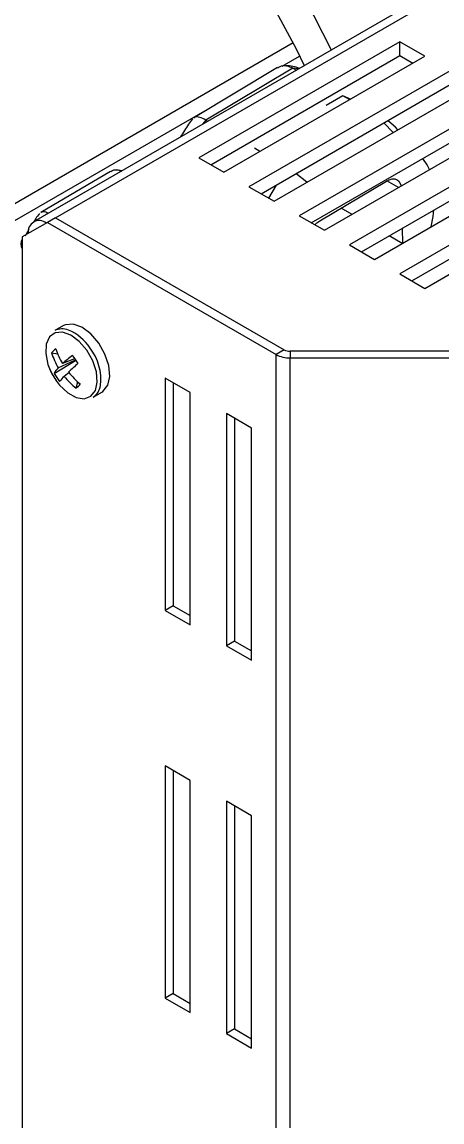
# Model space of a CAD drawing. Extents: x 7 to 135, y 3 to 97.
# Drawn here: x 16.726 to 18.203, y 11.374 to 15.243 of the extents above; entities that cross this region are included whole.
import ezdxf

# ---------------------------------------------------------------- set-up
doc = ezdxf.new("R2010")
doc.units = 0
doc.header["$MEASUREMENT"] = 0
doc.layers.add('OBJECT', color=7, linetype='CONTINUOUS')

msp = doc.modelspace()

# ---------------------------------------------------------------- linework, layer by layer
at = {"layer": 'OBJECT'}
for p, q in [((19.4678, 16.0994), (16.7666, 14.5401)), ((16.8435, 14.554), (19.5128, 16.0949)), ((17.6792, 15.1688), (16.5397, 14.511)), ((18.0544, 15.1734), (17.3473, 14.7652)), ((18.1428, 15.1224), (18.0544, 15.1734)), ((18.0544, 15.1244), (18.0544, 15.1734)), ((17.3897, 14.7407), (18.0544, 15.1244)), ((18.0544, 15.1244), (18.1003, 15.0979)), ((17.4357, 14.7142), (18.1428, 15.1224)), ((17.6407, 15.0871), (17.7023, 15.1227)), ((17.6246, 15.0821), (17.3297, 14.906)), ((17.6785, 15.0808), (17.372, 14.8979)), ((18.2311, 15.0714), (17.524, 14.6632)), ((17.6785, 15.0808), (17.6909, 15.0736)), ((17.6987, 15.0781), (17.6785, 15.0808)), ((17.5665, 14.6387), (18.2311, 15.0224)), ((17.6124, 14.6121), (18.3195, 15.0203)), ((17.8539, 14.9833), (17.7959, 14.9487)), ((17.8779, 14.9695), (17.8539, 14.9833)), ((17.884, 14.9704), (17.8539, 14.9833)), ((16.5951, 14.4835), (17.4076, 14.9526)), ((18.4079, 14.9693), (17.7008, 14.5611)), ((17.372, 14.8979), (17.3606, 14.883)), ((17.372, 14.8979), (17.3792, 14.8937)), ((17.7433, 14.5366), (18.4079, 14.9203)), ((17.7892, 14.5101), (18.4963, 14.9183)), ((18.5847, 14.8673), (17.8776, 14.4591)), ((18.0314, 14.854), (17.9985, 14.8881)), ((18.047, 14.863), (18.0388, 14.8722)), ((17.92, 14.4346), (18.5847, 14.8183)), ((17.966, 14.408), (18.6731, 14.8162)), ((17.5627, 14.7876), (17.544, 14.7984)), ((17.3473, 14.7652), (17.4357, 14.7142)), ((18.7615, 14.7652), (18.0544, 14.357)), ((17.0374, 14.7172), (16.7915, 14.5729)), ((17.0779, 14.7198), (17.0572, 14.7231)), ((17.7279, 14.6788), (17.6889, 14.7093)), ((18.0968, 14.3325), (18.7615, 14.7162)), ((18.1428, 14.306), (18.8499, 14.7142)), ((17.524, 14.6632), (17.6124, 14.6121)), ((17.6191, 14.6691), (17.5928, 14.6235)), ((17.773, 14.5434), (18.0072, 14.6832)), ((18.0499, 14.6606), (18.009, 14.6842)), ((17.8864, 14.5662), (17.8482, 14.5882)), ((16.8435, 14.554), (16.8152, 14.5377)), ((16.8435, 14.554), (17.6478, 14.0896)), ((17.7008, 14.5611), (17.7892, 14.5101)), ((16.8152, 14.5377), (16.7268, 14.4866)), ((16.8152, 14.5377), (17.6196, 14.0733)), ((18.0627, 14.5169), (18.0635, 14.4643)), ((16.7268, 14.4866), (16.7268, 9.1587)), ((18.0632, 14.4641), (18.0172, 14.4907)), ((17.8776, 14.4591), (17.966, 14.408)), ((18.0544, 14.357), (18.1428, 14.306)), ((16.8714, 14.1749), (16.8407, 14.1572)), ((17.6478, 14.0896), (17.6196, 14.0733)), ((17.669, 14.0846), (17.669, 14.0615)), ((18.2735, 14.0846), (17.669, 14.0846)), ((16.8299, 14.0792), (16.8513, 14.0754)), ((16.8386, 14.0067), (16.9145, 14.0525)), ((16.8532, 14.0264), (16.9134, 14.0541)), ((16.9105, 14.0583), (16.8687, 14.0415)), ((17.6196, 8.5412), (17.6196, 14.0733)), ((17.669, 14.0615), (18.2735, 14.0615)), ((17.669, 8.5294), (17.669, 14.0615)), ((16.8912, 14.0095), (16.8741, 13.9965)), ((16.9165, 13.955), (16.9221, 13.9769)), ((17.3172, 13.9392), (17.2288, 13.9902)), ((17.2288, 13.9902), (17.2288, 13.1737)), ((17.2571, 13.9739), (17.2571, 13.19)), ((16.9757, 13.9233), (17.0064, 13.941)), ((17.3172, 13.1226), (17.3172, 13.9392)), ((17.4445, 13.8657), (17.4445, 13.0492)), ((17.5329, 13.8147), (17.4445, 13.8657)), ((17.4728, 13.8494), (17.4728, 13.0655)), ((17.5329, 12.9981), (17.5329, 13.8147)), ((17.2571, 13.19), (17.2288, 13.1737)), ((17.2288, 13.1737), (17.3172, 13.1226)), ((17.2571, 13.19), (17.3172, 13.1553)), ((17.4728, 13.0655), (17.4445, 13.0492)), ((17.4445, 13.0492), (17.5329, 12.9981)), ((17.4728, 13.0655), (17.5329, 13.0308)), ((17.3172, 12.5756), (17.2288, 12.6266)), ((17.2288, 12.6266), (17.2288, 11.81)), ((17.2571, 12.6103), (17.2571, 11.8264)), ((17.3172, 11.759), (17.3172, 12.5756)), ((17.4445, 12.5021), (17.4445, 11.6855)), ((17.5329, 12.4511), (17.4445, 12.5021)), ((17.4728, 12.4858), (17.4728, 11.7019)), ((17.5329, 11.6345), (17.5329, 12.4511)), ((17.2571, 11.8264), (17.2288, 11.81)), ((17.2288, 11.81), (17.3172, 11.759)), ((17.2571, 11.8264), (17.3172, 11.7917)), ((17.4728, 11.7019), (17.4445, 11.6855)), ((17.4445, 11.6855), (17.5329, 11.6345)), ((17.4728, 11.7019), (17.5329, 11.6672))]:
    msp.add_line(p, q, dxfattribs=at)
at = {"layer": 'OBJECT', "flags": 128}
for points in [[(16.8696, 16.2232), (16.9797, 16.1537), (17.0889, 16.0731), (17.1963, 15.982), (17.3008, 15.8812), (17.4016, 15.7715), (17.498, 15.654), (17.5889, 15.5295), (17.6737, 15.3992), (17.7517, 15.2642), (17.8132, 15.1442)], [(16.8696, 16.0696), (16.9736, 16.0037), (17.0765, 15.9267), (17.1775, 15.8392), (17.2755, 15.7421), (17.3696, 15.6364), (17.4589, 15.523), (17.5425, 15.4032), (17.6196, 15.2779), (17.6895, 15.1485), (17.7183, 15.0895)], [(18.0388, 14.8722), (18.0162, 14.893), (18.0121, 14.8959)], [(18.1587, 14.7234), (18.1506, 14.7401), (18.1353, 14.763)], [(18.0072, 14.6832), (18.0175, 14.6881), (18.0274, 14.6906), (18.0366, 14.6905), (18.0447, 14.6877), (18.0513, 14.6825), (18.0563, 14.675), (18.0594, 14.6661)], [(18.1644, 14.5226), (18.1716, 14.5589), (18.1746, 14.5815)], [(17.7556, 14.5295), (17.7628, 14.5361), (17.773, 14.5434)], [(16.9958, 14.1136), (16.9678, 14.1463), (16.9367, 14.1694), (16.9058, 14.1805), (16.8786, 14.1782), (16.8714, 14.1749)], [(16.9539, 14.0884), (16.9272, 14.1195), (16.8975, 14.1416), (16.8681, 14.1521), (16.8421, 14.1499), (16.8223, 14.1354), (16.8109, 14.1099), (16.8091, 14.0764), (16.8171, 14.0385), (16.8252, 14.0177)], [(16.8472, 13.9796), (16.8581, 13.9656), (16.8867, 13.9387), (16.9167, 13.9222), (16.9448, 13.9179), (16.968, 13.9264), (16.9838, 13.9467), (16.9905, 13.9765), (16.9873, 14.0128), (16.9747, 14.0515), (16.9539, 14.0884)], [(17.0064, 13.941), (17.0106, 13.9438), (17.0272, 13.965), (17.0342, 13.9964), (17.0309, 14.0344), (17.0176, 14.0749), (16.9958, 14.1136)], [(16.8252, 14.0177), (16.8341, 14.0001), (16.8472, 13.9796)]]:
    msp.add_lwpolyline(points, dxfattribs=at)
at = {"layer": 'OBJECT'}
for centre, radius, start, end in [((16.7868, 14.5051), 0.0393, 50.7967, 189.214), ((16.7537, 14.4621), 0.032, 147.271, 212.729), ((16.8672, 14.1059), 0.0577, 67.7437, 117.3055), ((16.8296, 14.0106), 0.1601, 32.189, 68.2017), ((16.902, 14.02), 0.0933, 128.1816, 140.6023), ((17.0954, 14.1797), 0.2655, 198.9756, 211.3691), ((16.8234, 13.9855), 0.1796, 353.1684, 37.9176), ((17.6682, 14.1278), 0.0433, 241.9598, 271.1441), ((17.0573, 14.148), 0.2375, 196.825, 210.8036), ((17.2158, 13.6547), 0.5197, 127.0282, 131.9034), ((17.8855, 12.9615), 1.4473, 131.7244, 133.4851), ((17.56, 14.5071), 0.7895, 213.654, 216.1215), ((17.667, 14.1624), 0.101, 241.9598, 271.1441), ((17.0264, 14.1085), 0.2208, 204.276, 215.7186), ((16.9161, 13.9642), 0.0884, 135.3027, 151.2735), ((17.0169, 14.1103), 0.2062, 210.1589, 219.6166), ((17.1197, 14.1946), 0.294, 218.4858, 230.0627), ((17.0293, 13.8392), 0.2209, 134.6206, 140.8198), ((17.0734, 14.158), 0.2565, 219.037, 232.3147), ((16.8149, 14.0733), 0.1559, 310.6798, 318.1041), ((16.9453, 13.9714), 0.0569, 302.3133, 352.6766)]:
    msp.add_arc(centre, radius, start, end, dxfattribs=at)
for points, knots in [([(17.6253, 15.081), (17.628, 15.083), (17.6369, 15.0894), (17.6558, 15.0906), (17.6709, 15.0841), (17.6785, 15.0808)], [0, 0, 0, 0, 0.17907, 0.589434, 1, 1, 1, 1]), ([(17.7009, 15.0794), (17.6993, 15.0801), (17.6827, 15.0872), (17.6644, 15.0883), (17.6478, 15.0893)], [0, 0, 0, 0, 0.098063, 1, 1, 1, 1]), ([(17.3254, 14.9018), (17.3206, 14.8956), (17.3053, 14.8757), (17.2925, 14.8537), (17.2837, 14.8386)], [0, 0, 0, 0, 0.313252, 1, 1, 1, 1]), ([(17.372, 14.8979), (17.3648, 14.9014), (17.3505, 14.9084), (17.3362, 14.9099), (17.3317, 14.9061), (17.3304, 14.905)], [0, 0, 0, 0, 0.4105661, 0.82093, 1, 1, 1, 1]), ([(17.0379, 14.7163), (17.0401, 14.7179), (17.0475, 14.7232), (17.061, 14.7244), (17.0714, 14.7201), (17.0755, 14.7184)], [0, 0, 0, 0, 0.204158, 0.686503, 1, 1, 1, 1]), ([(16.7877, 14.5692), (16.783, 14.5633), (16.7758, 14.5543), (16.7698, 14.5442), (16.7678, 14.5407)], [0, 0, 0, 0, 0.655076, 1, 1, 1, 1]), ([(16.8182, 14.5698), (16.8152, 14.5712), (16.8063, 14.5754), (16.7969, 14.576), (16.7931, 14.5729), (16.792, 14.572)], [0, 0, 0, 0, 0.263577, 0.780997, 1, 1, 1, 1]), ([(16.7504, 14.5124), (16.7464, 14.5065), (16.7414, 14.4991), (16.7377, 14.491), (16.737, 14.4893)], [0, 0, 0, 0, 0.791725, 1, 1, 1, 1])]:
    msp.add_open_spline(points, degree=3, knots=knots, dxfattribs=at)

doc.saveas('drawing.dxf')
